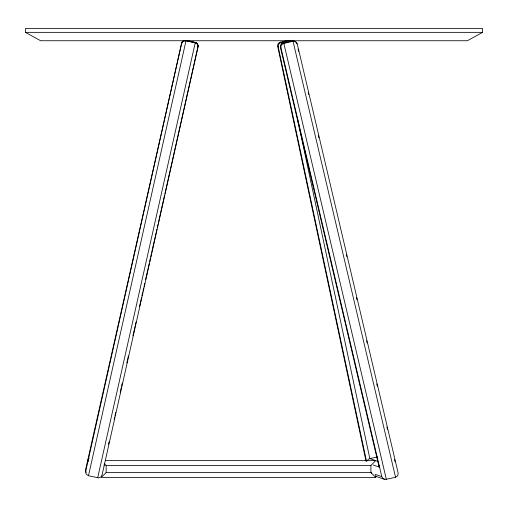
<?xml version="1.0" encoding="UTF-8"?>
<svg xmlns="http://www.w3.org/2000/svg" width="508" height="508" viewBox="0 0 508 508"><rect width="100%" height="100%" fill="white"/><g stroke="black" fill="none" stroke-linecap="round" stroke-linejoin="round"><path stroke-width="0.76" d="M104.229 464.693L104.146 465.626M198.069 45.777L197.993 46.768M198.088 46.088C198.177 48.457 198.076 42.151 195.65 42.545M184.112 40.71L182.518 41.7L181.648 43.351L85.674 471.418L86.169 474.135L88.475 475.729L98.635 477.888L100.825 477.063L102.038 475.094L198.012 47.028M183.642 40.57L182.194 41.758L181.623 43.034L85.554 469.862L86.049 472.542M379.057 465.131L379.082 467.017L373.317 465.042M88.475 475.729L186.011 40.742L195.224 42.812L97.682 477.799M108.534 444.157L109.055 441.833M114.129 419.373L114.649 417.055M114.998 415.506L115.691 412.413M120.218 392.316L121.26 387.68M121.583 386.163L122.301 383.038M126.829 362.941L128.391 355.981M132.918 335.883L135.007 326.606M135.331 325.076L136.049 321.97M139.529 306.508L141.618 297.231M141.948 295.694L142.659 292.595M142.989 291.052L143.707 287.953M144.037 286.417L144.748 283.318M145.618 279.451L149.276 263.22M149.606 261.671L150.317 258.578M150.647 257.029L151.359 253.943M151.708 252.393L156.915 229.197M157.277 227.66L157.956 224.555M158.318 223.018L164.573 195.174M164.935 193.643L198.056 46.247L197.498 44.088L196.101 42.831L187.516 40.684M88.106 461.074L87.782 461.95L87.668 460.534L88.544 458.915M367.036 461.01L368.141 459.473L369.386 458.749L377.52 456.882M88.354 460.673L88.652 460.305M371.538 473.196L371.538 472.561L106.14 472.561L101.295 477.406L375.749 477.406L375.749 475.329M104.286 463.62L106.14 465.474L370.904 465.474L375.749 460.635L105.264 460.635M88.887 458.597L89.275 458.324M482.6 32.353L467.341 40.742L40.659 40.742L25.4 32.353L25.4 28.543L482.6 28.543L482.6 32.353L25.4 32.353M183.648 40.659L182.499 41.472L181.623 43.04M296.101 42.405L294.564 41.199L292.652 40.875L282.981 43.028L280.746 44.64L280.314 46.92L379.082 467.017M395.561 477.291L397.789 475.685L398.126 472.929L297.237 43.872L295.739 41.675L293.027 41.243L282.924 43.644L281.241 45.301L280.892 47.555L381.781 476.612L383.134 478.612L385.401 479.457L395.561 477.291L293.027 41.243L292.183 40.951M288.011 40.392L279.451 42.45L277.87 44.145L277.603 45.993L366.033 461.162M290.392 40.342L280.283 42.736L278.575 44.387L278.174 46.622L366.503 461.27M186.011 40.742L183.255 41.186L181.648 43.351M186.754 40.608L195.193 42.405M186.004 40.64L195.218 42.71L197.237 44.018L198.044 45.695M296.761 43.707L297.237 43.872M280.34 42.126L281.191 42.412L281.686 44.736M282.981 43.028L283.826 43.313L386.359 479.368M277.698 46.463L278.174 46.622M280.416 47.39L280.892 47.555M377.958 461.391L369.849 458.61L297.701 119.92M375.063 474.313L381.781 476.612M375.704 476.307L384.442 479.298M292.252 40.392L292.684 40.551M195.675 42.85L197.231 43.929L198.037 45.618M293.44 41.034L293.764 41.345M375.749 477.406L370.904 472.561L370.904 465.474M296.38 42.812L296.596 43.25M298.031 49.105L298.571 51.422M308.185 92.304L308.731 94.615M318.345 135.496L318.891 137.814M346.278 254.292L346.818 256.603M356.432 297.485L356.978 299.803M366.592 340.684L367.132 343.002M376.745 383.883L377.292 386.194M386.905 427.076L387.452 429.393M394.525 459.473L395.065 461.791M85.554 469.862L85.674 471.418M106.14 465.474L106.14 472.561"/></g></svg>
